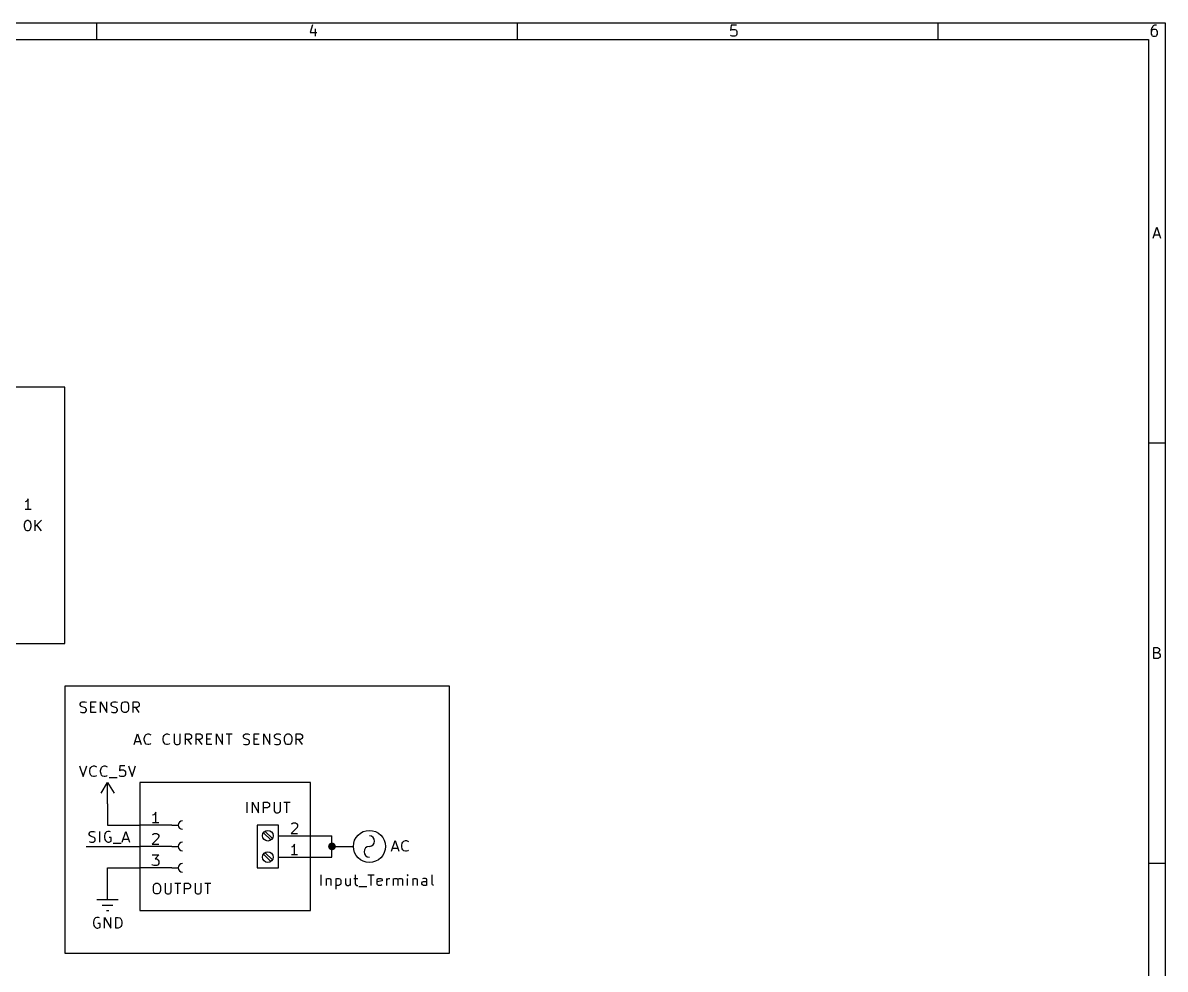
# Model space of a CAD drawing. Extents: x 0.4 to 11.3, y -7.9 to -0.4.
# Drawn here: x 5.95 to 11.3, y -4.82 to -0.39 of the extents above; entities that cross this region are included whole.
import ezdxf

# ---------------------------------------------------------------- set-up
doc = ezdxf.new("R2010")
doc.units = 0
doc.header["$MEASUREMENT"] = 0
for name, color, linetype in [('BLUE3', 171, 'CONTINUOUS'), ('CYAN2', 4, 'CONTINUOUS'), ('GRAY1', 251, 'CONTINUOUS'), ('GREEN3', 91, 'CONTINUOUS'), ('LYELLOW', 51, 'CONTINUOUS'), ('RED2', 1, 'CONTINUOUS'), ('RED3', 11, 'CONTINUOUS')]:
    doc.layers.add(name, color=color, linetype=linetype)

msp = doc.modelspace()

# ---------------------------------------------------------------- linework, layer by layer
at = {"layer": 'BLUE3', "linetype": 'CONTINUOUS'}
for p, q in [((6.15, -2.1), (3.8, -2.1)), ((6.15, -3.3), (6.15, -2.1)), ((3.8, -3.3), (6.15, -3.3)), ((6.15, -3.5), (6.15, -4.75)), ((7.95, -3.5), (6.15, -3.5)), ((7.95, -4.75), (7.95, -3.5)), ((6.2219, -3.5825), (6.2243, -3.5777)), ((6.2243, -3.5777), (6.2267, -3.5753)), ((6.2267, -3.5753), (6.2314, -3.573)), ((6.2314, -3.573), (6.2433, -3.573)), ((6.2433, -3.573), (6.2505, -3.5753)), ((6.2719, -3.623), (6.2719, -3.573)), ((6.2719, -3.573), (6.2957, -3.573)), ((6.3171, -3.623), (6.3171, -3.573)), ((6.3171, -3.573), (6.3457, -3.623)), ((6.3457, -3.623), (6.3457, -3.573)), ((6.3671, -3.5825), (6.3695, -3.5777)), ((6.3695, -3.5777), (6.3719, -3.5753)), ((6.3719, -3.5753), (6.3767, -3.573)), ((6.3767, -3.573), (6.3886, -3.573)), ((6.3886, -3.573), (6.3957, -3.5753)), ((6.4148, -3.5896), (6.4171, -3.5801)), ((6.4171, -3.5801), (6.4219, -3.5753)), ((6.4219, -3.5753), (6.4267, -3.573)), ((6.4267, -3.573), (6.4362, -3.573)), ((6.4362, -3.573), (6.4409, -3.5753)), ((6.4409, -3.5753), (6.4457, -3.5801)), ((6.4457, -3.5801), (6.4481, -3.5896)), ((6.4695, -3.623), (6.4695, -3.573)), ((6.4695, -3.573), (6.4886, -3.573)), ((6.4886, -3.573), (6.4933, -3.5753)), ((6.4933, -3.5753), (6.4957, -3.5777)), ((6.4957, -3.5777), (6.4981, -3.5825)), ((6.2219, -3.5872), (6.2219, -3.5825)), ((6.2243, -3.592), (6.2219, -3.5872)), ((6.2219, -3.6206), (6.229, -3.623)), ((6.2267, -3.5944), (6.2243, -3.592)), ((6.2314, -3.5968), (6.2267, -3.5944)), ((6.229, -3.623), (6.241, -3.623)), ((6.241, -3.5992), (6.2314, -3.5968)), ((6.2457, -3.6015), (6.241, -3.5992)), ((6.241, -3.623), (6.2457, -3.6206)), ((6.2481, -3.6039), (6.2457, -3.6015)), ((6.2457, -3.6206), (6.2481, -3.6182)), ((6.2505, -3.6087), (6.2481, -3.6039)), ((6.2481, -3.6182), (6.2505, -3.6134)), ((6.2505, -3.6134), (6.2505, -3.6087)), ((6.2719, -3.5968), (6.2886, -3.5968)), ((6.2957, -3.623), (6.2719, -3.623)), ((6.3671, -3.5872), (6.3671, -3.5825)), ((6.3695, -3.592), (6.3671, -3.5872)), ((6.3671, -3.6206), (6.3743, -3.623)), ((6.3719, -3.5944), (6.3695, -3.592)), ((6.3767, -3.5968), (6.3719, -3.5944)), ((6.3743, -3.623), (6.3862, -3.623)), ((6.3862, -3.5992), (6.3767, -3.5968)), ((6.3909, -3.6015), (6.3862, -3.5992)), ((6.3862, -3.623), (6.3909, -3.6206)), ((6.3933, -3.6039), (6.3909, -3.6015)), ((6.3909, -3.6206), (6.3933, -3.6182)), ((6.3957, -3.6087), (6.3933, -3.6039)), ((6.3933, -3.6182), (6.3957, -3.6134)), ((6.3957, -3.6134), (6.3957, -3.6087)), ((6.4148, -3.6063), (6.4148, -3.5896)), ((6.4171, -3.6158), (6.4148, -3.6063)), ((6.4219, -3.6206), (6.4171, -3.6158)), ((6.4267, -3.623), (6.4219, -3.6206)), ((6.4362, -3.623), (6.4267, -3.623)), ((6.4409, -3.6206), (6.4362, -3.623)), ((6.4457, -3.6158), (6.4409, -3.6206)), ((6.4481, -3.6063), (6.4457, -3.6158)), ((6.4481, -3.5896), (6.4481, -3.6063)), ((6.4886, -3.5992), (6.4695, -3.5992)), ((6.4981, -3.623), (6.4814, -3.5992)), ((6.4933, -3.5968), (6.4886, -3.5992)), ((6.4957, -3.5944), (6.4933, -3.5968)), ((6.4981, -3.5896), (6.4957, -3.5944)), ((6.4981, -3.5825), (6.4981, -3.5896)), ((6.4736, -3.773), (6.4902, -3.723)), ((6.4902, -3.723), (6.5069, -3.773)), ((6.5212, -3.7444), (6.5236, -3.7349)), ((6.5236, -3.7349), (6.526, -3.7301)), ((6.526, -3.7301), (6.5307, -3.7253)), ((6.5307, -3.7253), (6.5379, -3.723)), ((6.5379, -3.723), (6.5426, -3.723)), ((6.5426, -3.723), (6.5498, -3.7253)), ((6.5498, -3.7253), (6.5521, -3.7277)), ((6.6093, -3.7444), (6.6117, -3.7349)), ((6.6117, -3.7349), (6.614, -3.7301)), ((6.614, -3.7301), (6.6188, -3.7253)), ((6.6188, -3.7253), (6.626, -3.723)), ((6.626, -3.723), (6.6307, -3.723)), ((6.6307, -3.723), (6.6379, -3.7253)), ((6.6379, -3.7253), (6.6402, -3.7277)), ((6.6617, -3.723), (6.6617, -3.7634)), ((6.6902, -3.7634), (6.6902, -3.723)), ((6.714, -3.773), (6.714, -3.723)), ((6.714, -3.723), (6.7331, -3.723)), ((6.7331, -3.723), (6.7379, -3.7253)), ((6.7379, -3.7253), (6.7402, -3.7277)), ((6.7402, -3.7277), (6.7426, -3.7325)), ((6.7426, -3.7396), (6.7402, -3.7444)), ((6.7426, -3.7325), (6.7426, -3.7396)), ((6.764, -3.773), (6.764, -3.723)), ((6.764, -3.723), (6.7831, -3.723)), ((6.7831, -3.723), (6.7879, -3.7253)), ((6.7879, -3.7253), (6.7902, -3.7277)), ((6.7902, -3.7277), (6.7926, -3.7325)), ((6.7926, -3.7396), (6.7902, -3.7444)), ((6.7926, -3.7325), (6.7926, -3.7396)), ((6.814, -3.773), (6.814, -3.723)), ((6.814, -3.723), (6.8379, -3.723)), ((6.8593, -3.773), (6.8593, -3.723)), ((6.8593, -3.723), (6.8879, -3.773)), ((6.8879, -3.773), (6.8879, -3.723)), ((6.9045, -3.723), (6.9331, -3.723)), ((6.9188, -3.773), (6.9188, -3.723)), ((6.9855, -3.7325), (6.9879, -3.7277)), ((6.9855, -3.7372), (6.9855, -3.7325)), ((6.9879, -3.742), (6.9855, -3.7372)), ((6.9879, -3.7277), (6.9902, -3.7253)), ((6.9902, -3.7444), (6.9879, -3.742)), ((6.9902, -3.7253), (6.995, -3.723)), ((6.995, -3.723), (7.0069, -3.723)), ((7.0069, -3.723), (7.014, -3.7253)), ((7.0355, -3.773), (7.0355, -3.723)), ((7.0355, -3.723), (7.0593, -3.723)), ((7.0807, -3.773), (7.0807, -3.723)), ((7.0807, -3.723), (7.1093, -3.773)), ((7.1093, -3.773), (7.1093, -3.723)), ((7.1307, -3.7325), (7.1331, -3.7277)), ((7.1307, -3.7372), (7.1307, -3.7325)), ((7.1331, -3.742), (7.1307, -3.7372)), ((7.1331, -3.7277), (7.1355, -3.7253)), ((7.1355, -3.7444), (7.1331, -3.742)), ((7.1355, -3.7253), (7.1402, -3.723)), ((7.1402, -3.723), (7.1521, -3.723)), ((7.1521, -3.723), (7.1593, -3.7253)), ((7.1783, -3.7396), (7.1807, -3.7301)), ((7.1783, -3.7563), (7.1783, -3.7396)), ((7.1807, -3.7301), (7.1855, -3.7253)), ((7.1855, -3.7253), (7.1902, -3.723)), ((7.1902, -3.723), (7.1998, -3.723)), ((7.1998, -3.723), (7.2045, -3.7253)), ((7.2045, -3.7253), (7.2093, -3.7301)), ((7.2093, -3.7301), (7.2117, -3.7396)), ((7.2117, -3.7396), (7.2117, -3.7563)), ((7.2331, -3.773), (7.2331, -3.723)), ((7.2331, -3.723), (7.2521, -3.723)), ((7.2521, -3.723), (7.2569, -3.7253)), ((7.2569, -3.7253), (7.2593, -3.7277)), ((7.2593, -3.7277), (7.2617, -3.7325)), ((7.2617, -3.7396), (7.2593, -3.7444)), ((7.2617, -3.7325), (7.2617, -3.7396)), ((6.4783, -3.7587), (6.5021, -3.7587)), ((6.5212, -3.7515), (6.5212, -3.7444)), ((6.5236, -3.7611), (6.5212, -3.7515)), ((6.526, -3.7658), (6.5236, -3.7611)), ((6.5307, -3.7706), (6.526, -3.7658)), ((6.5379, -3.773), (6.5307, -3.7706)), ((6.5426, -3.773), (6.5379, -3.773)), ((6.5498, -3.7706), (6.5426, -3.773)), ((6.5521, -3.7682), (6.5498, -3.7706)), ((6.6093, -3.7515), (6.6093, -3.7444)), ((6.6117, -3.7611), (6.6093, -3.7515)), ((6.614, -3.7658), (6.6117, -3.7611)), ((6.6188, -3.7706), (6.614, -3.7658)), ((6.626, -3.773), (6.6188, -3.7706)), ((6.6307, -3.773), (6.626, -3.773)), ((6.6379, -3.7706), (6.6307, -3.773)), ((6.6402, -3.7682), (6.6379, -3.7706)), ((6.6617, -3.7634), (6.664, -3.7682)), ((6.664, -3.7682), (6.6664, -3.7706)), ((6.6664, -3.7706), (6.6712, -3.773)), ((6.6712, -3.773), (6.6807, -3.773)), ((6.6807, -3.773), (6.6855, -3.7706)), ((6.6855, -3.7706), (6.6879, -3.7682)), ((6.6879, -3.7682), (6.6902, -3.7634)), ((6.7331, -3.7492), (6.714, -3.7492)), ((6.7426, -3.773), (6.726, -3.7492)), ((6.7379, -3.7468), (6.7331, -3.7492)), ((6.7402, -3.7444), (6.7379, -3.7468)), ((6.7831, -3.7492), (6.764, -3.7492)), ((6.7926, -3.773), (6.776, -3.7492)), ((6.7879, -3.7468), (6.7831, -3.7492)), ((6.7902, -3.7444), (6.7879, -3.7468)), ((6.814, -3.7468), (6.8307, -3.7468)), ((6.8379, -3.773), (6.814, -3.773)), ((6.9855, -3.7706), (6.9926, -3.773)), ((6.995, -3.7468), (6.9902, -3.7444)), ((6.9926, -3.773), (7.0045, -3.773)), ((7.0045, -3.7492), (6.995, -3.7468)), ((7.0093, -3.7515), (7.0045, -3.7492)), ((7.0045, -3.773), (7.0093, -3.7706)), ((7.0117, -3.7539), (7.0093, -3.7515)), ((7.0093, -3.7706), (7.0117, -3.7682)), ((7.014, -3.7587), (7.0117, -3.7539)), ((7.0117, -3.7682), (7.014, -3.7634)), ((7.014, -3.7634), (7.014, -3.7587)), ((7.0355, -3.7468), (7.0521, -3.7468)), ((7.0593, -3.773), (7.0355, -3.773)), ((7.1307, -3.7706), (7.1379, -3.773)), ((7.1402, -3.7468), (7.1355, -3.7444)), ((7.1379, -3.773), (7.1498, -3.773)), ((7.1498, -3.7492), (7.1402, -3.7468)), ((7.1545, -3.7515), (7.1498, -3.7492)), ((7.1498, -3.773), (7.1545, -3.7706)), ((7.1569, -3.7539), (7.1545, -3.7515)), ((7.1545, -3.7706), (7.1569, -3.7682)), ((7.1593, -3.7587), (7.1569, -3.7539)), ((7.1569, -3.7682), (7.1593, -3.7634)), ((7.1593, -3.7634), (7.1593, -3.7587)), ((7.1807, -3.7658), (7.1783, -3.7563)), ((7.1855, -3.7706), (7.1807, -3.7658)), ((7.1902, -3.773), (7.1855, -3.7706)), ((7.1998, -3.773), (7.1902, -3.773)), ((7.2045, -3.7706), (7.1998, -3.773)), ((7.2093, -3.7658), (7.2045, -3.7706)), ((7.2117, -3.7563), (7.2093, -3.7658)), ((7.2521, -3.7492), (7.2331, -3.7492)), ((7.2617, -3.773), (7.245, -3.7492)), ((7.2569, -3.7468), (7.2521, -3.7492)), ((7.2593, -3.7444), (7.2569, -3.7468)), ((6.5, -3.95), (6.5, -4.55)), ((7.3, -3.95), (6.5, -3.95)), ((7.3, -4.55), (7.3, -3.95)), ((6.5, -4.55), (7.3, -4.55)), ((6.15, -4.75), (7.95, -4.75))]:
    msp.add_line(p, q, dxfattribs=at)
at = {"layer": 'CYAN2', "linetype": 'CONTINUOUS'}
for p, q in [((5.9687, -2.6347), (5.9639, -2.6371)), ((5.9687, -2.6347), (5.9639, -2.6371)), ((5.9925, -2.6728), (5.9639, -2.6728)), ((5.9925, -2.6728), (5.9639, -2.6728)), ((5.9734, -2.6299), (5.9687, -2.6347)), ((5.9734, -2.6299), (5.9687, -2.6347)), ((5.9782, -2.6228), (5.9734, -2.6299)), ((5.9782, -2.6228), (5.9734, -2.6299)), ((5.9782, -2.6728), (5.9782, -2.6228)), ((5.9782, -2.6728), (5.9782, -2.6228)), ((5.9663, -2.7276), (5.9687, -2.7252)), ((5.9663, -2.7276), (5.9687, -2.7252)), ((5.9687, -2.7252), (5.9734, -2.7228)), ((5.9687, -2.7252), (5.9734, -2.7228)), ((5.9734, -2.7228), (5.9782, -2.7228)), ((5.9734, -2.7228), (5.9782, -2.7228)), ((5.9782, -2.7228), (5.9829, -2.7252)), ((5.9782, -2.7228), (5.9829, -2.7252)), ((5.9829, -2.7252), (5.9853, -2.7276)), ((5.9829, -2.7252), (5.9853, -2.7276)), ((6.0115, -2.7728), (6.0115, -2.7228)), ((6.0401, -2.7228), (6.0115, -2.7514)), ((6.0115, -2.7728), (6.0115, -2.7228)), ((6.0401, -2.7228), (6.0115, -2.7514)), ((5.9615, -2.7418), (5.9639, -2.7323)), ((5.9615, -2.7418), (5.9639, -2.7323)), ((5.9615, -2.7538), (5.9615, -2.7418)), ((5.9615, -2.7538), (5.9615, -2.7418)), ((5.9639, -2.7633), (5.9615, -2.7538)), ((5.9639, -2.7633), (5.9615, -2.7538)), ((5.9639, -2.7323), (5.9663, -2.7276)), ((5.9639, -2.7323), (5.9663, -2.7276)), ((5.9663, -2.768), (5.9639, -2.7633)), ((5.9663, -2.768), (5.9639, -2.7633)), ((5.9687, -2.7704), (5.9663, -2.768)), ((5.9687, -2.7704), (5.9663, -2.768)), ((5.9734, -2.7728), (5.9687, -2.7704)), ((5.9734, -2.7728), (5.9687, -2.7704)), ((5.9782, -2.7728), (5.9734, -2.7728)), ((5.9782, -2.7728), (5.9734, -2.7728)), ((5.9829, -2.7704), (5.9782, -2.7728)), ((5.9829, -2.7704), (5.9782, -2.7728)), ((5.9853, -2.768), (5.9829, -2.7704)), ((5.9853, -2.768), (5.9829, -2.7704)), ((5.9853, -2.7276), (5.9877, -2.7323)), ((5.9853, -2.7276), (5.9877, -2.7323)), ((5.9877, -2.7633), (5.9853, -2.768)), ((5.9877, -2.7633), (5.9853, -2.768)), ((5.9877, -2.7323), (5.9901, -2.7418)), ((5.9877, -2.7323), (5.9901, -2.7418)), ((5.9901, -2.7538), (5.9877, -2.7633)), ((5.9901, -2.7538), (5.9877, -2.7633)), ((5.9901, -2.7418), (5.9901, -2.7538)), ((5.9901, -2.7418), (5.9901, -2.7538)), ((6.0401, -2.7728), (6.0187, -2.7442)), ((6.0401, -2.7728), (6.0187, -2.7442)), ((6.219, -3.8728), (6.2357, -3.9228)), ((6.2357, -3.9228), (6.2524, -3.8728)), ((6.2667, -3.8942), (6.269, -3.8847)), ((6.2667, -3.9014), (6.2667, -3.8942)), ((6.269, -3.9109), (6.2667, -3.9014)), ((6.269, -3.8847), (6.2714, -3.8799)), ((6.2714, -3.8799), (6.2762, -3.8752)), ((6.2762, -3.8752), (6.2833, -3.8728)), ((6.2833, -3.8728), (6.2881, -3.8728)), ((6.2881, -3.8728), (6.2952, -3.8752)), ((6.2952, -3.8752), (6.2976, -3.8776)), ((6.3167, -3.8942), (6.319, -3.8847)), ((6.3167, -3.9014), (6.3167, -3.8942)), ((6.319, -3.9109), (6.3167, -3.9014)), ((6.319, -3.8847), (6.3214, -3.8799)), ((6.3214, -3.8799), (6.3262, -3.8752)), ((6.3262, -3.8752), (6.3333, -3.8728)), ((6.3333, -3.8728), (6.3381, -3.8728)), ((6.3381, -3.8728), (6.3452, -3.8752)), ((6.3452, -3.8752), (6.3476, -3.8776)), ((6.4071, -3.8728), (6.4048, -3.8966)), ((6.4048, -3.8966), (6.4071, -3.8942)), ((6.431, -3.8728), (6.4071, -3.8728)), ((6.4071, -3.8942), (6.4119, -3.8919)), ((6.4119, -3.8919), (6.4238, -3.8919)), ((6.4238, -3.8919), (6.4286, -3.8942)), ((6.4286, -3.8942), (6.431, -3.8966)), ((6.431, -3.8966), (6.4333, -3.9014)), ((6.4333, -3.9014), (6.4333, -3.9133)), ((6.4476, -3.8728), (6.4643, -3.9228)), ((6.4643, -3.9228), (6.481, -3.8728)), ((6.2714, -3.9157), (6.269, -3.9109)), ((6.2762, -3.9204), (6.2714, -3.9157)), ((6.2833, -3.9228), (6.2762, -3.9204)), ((6.2881, -3.9228), (6.2833, -3.9228)), ((6.2952, -3.9204), (6.2881, -3.9228)), ((6.2976, -3.918), (6.2952, -3.9204)), ((6.3214, -3.9157), (6.319, -3.9109)), ((6.3262, -3.9204), (6.3214, -3.9157)), ((6.3333, -3.9228), (6.3262, -3.9204)), ((6.3381, -3.9228), (6.3333, -3.9228)), ((6.3452, -3.9204), (6.3381, -3.9228)), ((6.3476, -3.918), (6.3452, -3.9204)), ((6.3571, -3.9276), (6.3952, -3.9276)), ((6.4071, -3.9204), (6.4048, -3.918)), ((6.4119, -3.9228), (6.4071, -3.9204)), ((6.4238, -3.9228), (6.4119, -3.9228)), ((6.4286, -3.9204), (6.4238, -3.9228)), ((6.431, -3.918), (6.4286, -3.9204)), ((6.4333, -3.9133), (6.431, -3.918)), ((7.0036, -4.0928), (7.0036, -4.0428)), ((7.0036, -4.0928), (7.0036, -4.0428)), ((7.0274, -4.0928), (7.0274, -4.0428)), ((7.0274, -4.0428), (7.0559, -4.0928)), ((7.0274, -4.0928), (7.0274, -4.0428)), ((7.0274, -4.0428), (7.0559, -4.0928)), ((7.0559, -4.0928), (7.0559, -4.0428)), ((7.0559, -4.0928), (7.0559, -4.0428)), ((7.0798, -4.0928), (7.0798, -4.0428)), ((7.0798, -4.0428), (7.0988, -4.0428)), ((7.0798, -4.0928), (7.0798, -4.0428)), ((7.0798, -4.0428), (7.0988, -4.0428)), ((7.0988, -4.0428), (7.1036, -4.0452)), ((7.0988, -4.0428), (7.1036, -4.0452)), ((7.1036, -4.0452), (7.106, -4.0476)), ((7.1036, -4.0452), (7.106, -4.0476)), ((7.106, -4.0476), (7.1083, -4.0523)), ((7.106, -4.0476), (7.1083, -4.0523)), ((7.1083, -4.0595), (7.106, -4.0642)), ((7.1083, -4.0595), (7.106, -4.0642)), ((7.1083, -4.0523), (7.1083, -4.0595)), ((7.1083, -4.0523), (7.1083, -4.0595)), ((7.1298, -4.0428), (7.1298, -4.0833)), ((7.1298, -4.0428), (7.1298, -4.0833)), ((7.1583, -4.0833), (7.1583, -4.0428)), ((7.1583, -4.0833), (7.1583, -4.0428)), ((7.175, -4.0428), (7.2036, -4.0428)), ((7.175, -4.0428), (7.2036, -4.0428)), ((7.1893, -4.0928), (7.1893, -4.0428)), ((7.1893, -4.0928), (7.1893, -4.0428)), ((7.0988, -4.069), (7.0798, -4.069)), ((7.0988, -4.069), (7.0798, -4.069)), ((7.1036, -4.0666), (7.0988, -4.069)), ((7.1036, -4.0666), (7.0988, -4.069)), ((7.106, -4.0642), (7.1036, -4.0666)), ((7.106, -4.0642), (7.1036, -4.0666)), ((7.1298, -4.0833), (7.1321, -4.088)), ((7.1298, -4.0833), (7.1321, -4.088)), ((7.1321, -4.088), (7.1345, -4.0904)), ((7.1321, -4.088), (7.1345, -4.0904)), ((7.1345, -4.0904), (7.1393, -4.0928)), ((7.1345, -4.0904), (7.1393, -4.0928)), ((7.1393, -4.0928), (7.1488, -4.0928)), ((7.1393, -4.0928), (7.1488, -4.0928)), ((7.1488, -4.0928), (7.1536, -4.0904)), ((7.1488, -4.0928), (7.1536, -4.0904)), ((7.1536, -4.0904), (7.156, -4.088)), ((7.1536, -4.0904), (7.156, -4.088)), ((7.156, -4.088), (7.1583, -4.0833)), ((7.156, -4.088), (7.1583, -4.0833)), ((7.6791, -4.2728), (7.6958, -4.2228)), ((7.6791, -4.2728), (7.6958, -4.2228)), ((7.6958, -4.2228), (7.7125, -4.2728)), ((7.6958, -4.2228), (7.7125, -4.2728)), ((7.7363, -4.2252), (7.7434, -4.2228)), ((7.7363, -4.2252), (7.7434, -4.2228)), ((7.7434, -4.2228), (7.7482, -4.2228)), ((7.7434, -4.2228), (7.7482, -4.2228)), ((7.7482, -4.2228), (7.7553, -4.2252)), ((7.7482, -4.2228), (7.7553, -4.2252)), ((7.6839, -4.2585), (7.7077, -4.2585)), ((7.6839, -4.2585), (7.7077, -4.2585)), ((7.7268, -4.2442), (7.7291, -4.2347)), ((7.7268, -4.2442), (7.7291, -4.2347)), ((7.7268, -4.2514), (7.7268, -4.2442)), ((7.7268, -4.2514), (7.7268, -4.2442)), ((7.7291, -4.2609), (7.7268, -4.2514)), ((7.7291, -4.2609), (7.7268, -4.2514)), ((7.7291, -4.2347), (7.7315, -4.2299)), ((7.7291, -4.2347), (7.7315, -4.2299)), ((7.7315, -4.2657), (7.7291, -4.2609)), ((7.7315, -4.2657), (7.7291, -4.2609)), ((7.7315, -4.2299), (7.7363, -4.2252)), ((7.7315, -4.2299), (7.7363, -4.2252)), ((7.7363, -4.2704), (7.7315, -4.2657)), ((7.7363, -4.2704), (7.7315, -4.2657)), ((7.7434, -4.2728), (7.7363, -4.2704)), ((7.7434, -4.2728), (7.7363, -4.2704)), ((7.7482, -4.2728), (7.7434, -4.2728)), ((7.7482, -4.2728), (7.7434, -4.2728)), ((7.7553, -4.2704), (7.7482, -4.2728)), ((7.7553, -4.2704), (7.7482, -4.2728)), ((7.7553, -4.2252), (7.7577, -4.2276)), ((7.7553, -4.2252), (7.7577, -4.2276)), ((7.7577, -4.268), (7.7553, -4.2704)), ((7.7577, -4.268), (7.7553, -4.2704)), ((7.3493, -4.4328), (7.3493, -4.3828)), ((7.3493, -4.4328), (7.3493, -4.3828)), ((7.5088, -4.3828), (7.5088, -4.4257)), ((7.5088, -4.3828), (7.5088, -4.4257)), ((7.5683, -4.3828), (7.5969, -4.3828)), ((7.5683, -4.3828), (7.5969, -4.3828)), ((7.5826, -4.4328), (7.5826, -4.3828)), ((7.5826, -4.4328), (7.5826, -4.3828)), ((7.754, -4.3828), (7.7517, -4.3852)), ((7.754, -4.3828), (7.7517, -4.3852)), ((7.7564, -4.3852), (7.754, -4.3828)), ((7.754, -4.3828), (7.754, -4.3876)), ((7.7564, -4.3852), (7.754, -4.3828)), ((7.754, -4.3828), (7.754, -4.3876)), ((7.8683, -4.4257), (7.8683, -4.3828)), ((7.8683, -4.4257), (7.8683, -4.3828)), ((6.5639, -4.4395), (6.5663, -4.4299)), ((6.5663, -4.4299), (6.571, -4.4252)), ((6.571, -4.4252), (6.5758, -4.4228)), ((6.5758, -4.4228), (6.5853, -4.4228)), ((6.5853, -4.4228), (6.5901, -4.4252)), ((6.5901, -4.4252), (6.5949, -4.4299)), ((6.5949, -4.4299), (6.5972, -4.4395)), ((6.6187, -4.4228), (6.6187, -4.4633)), ((6.6472, -4.4633), (6.6472, -4.4228)), ((6.6639, -4.4228), (6.6925, -4.4228)), ((6.6782, -4.4728), (6.6782, -4.4228)), ((6.7091, -4.4728), (6.7091, -4.4228)), ((6.7091, -4.4228), (6.7282, -4.4228)), ((6.7282, -4.4228), (6.7329, -4.4252)), ((6.7329, -4.4252), (6.7353, -4.4276)), ((6.7353, -4.4276), (6.7377, -4.4323)), ((6.7377, -4.4323), (6.7377, -4.4395)), ((6.7591, -4.4228), (6.7591, -4.4633)), ((6.7877, -4.4633), (6.7877, -4.4228)), ((6.8044, -4.4228), (6.8329, -4.4228)), ((6.8187, -4.4728), (6.8187, -4.4228)), ((7.3731, -4.3995), (7.3731, -4.4328)), ((7.3731, -4.3995), (7.3731, -4.4328)), ((7.3731, -4.4042), (7.3755, -4.4018)), ((7.3731, -4.4042), (7.3755, -4.4018)), ((7.3755, -4.4018), (7.3802, -4.3995)), ((7.3755, -4.4018), (7.3802, -4.3995)), ((7.3802, -4.3995), (7.3874, -4.3995)), ((7.3802, -4.3995), (7.3874, -4.3995)), ((7.3874, -4.3995), (7.3921, -4.4018)), ((7.3874, -4.3995), (7.3921, -4.4018)), ((7.3921, -4.4018), (7.3945, -4.4066)), ((7.3921, -4.4018), (7.3945, -4.4066)), ((7.3945, -4.4066), (7.3945, -4.4328)), ((7.3945, -4.4066), (7.3945, -4.4328)), ((7.4183, -4.3995), (7.4183, -4.4495)), ((7.4183, -4.4018), (7.4231, -4.3995)), ((7.4183, -4.3995), (7.4183, -4.4495)), ((7.4183, -4.4018), (7.4231, -4.3995)), ((7.4231, -4.4328), (7.4183, -4.4304)), ((7.4231, -4.4328), (7.4183, -4.4304)), ((7.4231, -4.3995), (7.4326, -4.3995)), ((7.4231, -4.3995), (7.4326, -4.3995)), ((7.4326, -4.4328), (7.4231, -4.4328)), ((7.4326, -4.4328), (7.4231, -4.4328)), ((7.4326, -4.3995), (7.4374, -4.4018)), ((7.4326, -4.3995), (7.4374, -4.4018)), ((7.4374, -4.4304), (7.4326, -4.4328)), ((7.4374, -4.4304), (7.4326, -4.4328)), ((7.4374, -4.4018), (7.4398, -4.4042)), ((7.4374, -4.4018), (7.4398, -4.4042)), ((7.4398, -4.428), (7.4374, -4.4304)), ((7.4398, -4.428), (7.4374, -4.4304)), ((7.4398, -4.4042), (7.4421, -4.409)), ((7.4398, -4.4042), (7.4421, -4.409)), ((7.4421, -4.4233), (7.4398, -4.428)), ((7.4421, -4.4233), (7.4398, -4.428)), ((7.4421, -4.409), (7.4421, -4.4233)), ((7.4421, -4.409), (7.4421, -4.4233)), ((7.4636, -4.3995), (7.4636, -4.4257)), ((7.4636, -4.3995), (7.4636, -4.4257)), ((7.4636, -4.4257), (7.466, -4.4304)), ((7.4636, -4.4257), (7.466, -4.4304)), ((7.466, -4.4304), (7.4707, -4.4328)), ((7.466, -4.4304), (7.4707, -4.4328)), ((7.4707, -4.4328), (7.4779, -4.4328)), ((7.4707, -4.4328), (7.4779, -4.4328)), ((7.4779, -4.4328), (7.4826, -4.4304)), ((7.4779, -4.4328), (7.4826, -4.4304)), ((7.4826, -4.4304), (7.485, -4.428)), ((7.4826, -4.4304), (7.485, -4.428)), ((7.485, -4.3995), (7.485, -4.4328)), ((7.485, -4.3995), (7.485, -4.4328)), ((7.5017, -4.3995), (7.5207, -4.3995)), ((7.5017, -4.3995), (7.5207, -4.3995)), ((7.5088, -4.4257), (7.5112, -4.4304)), ((7.5088, -4.4257), (7.5112, -4.4304)), ((7.5112, -4.4304), (7.516, -4.4328)), ((7.5112, -4.4304), (7.516, -4.4328)), ((7.516, -4.4328), (7.5207, -4.4328)), ((7.516, -4.4328), (7.5207, -4.4328)), ((7.6112, -4.4066), (7.6136, -4.4018)), ((7.6112, -4.4066), (7.6136, -4.4018)), ((7.6112, -4.4257), (7.6112, -4.4066)), ((7.6112, -4.4257), (7.6112, -4.4066)), ((7.635, -4.4114), (7.6112, -4.4161)), ((7.635, -4.4114), (7.6112, -4.4161)), ((7.6136, -4.4304), (7.6112, -4.4257)), ((7.6136, -4.4304), (7.6112, -4.4257)), ((7.6136, -4.4018), (7.6183, -4.3995)), ((7.6136, -4.4018), (7.6183, -4.3995)), ((7.6183, -4.4328), (7.6136, -4.4304)), ((7.6183, -4.4328), (7.6136, -4.4304)), ((7.6183, -4.3995), (7.6279, -4.3995)), ((7.6183, -4.3995), (7.6279, -4.3995)), ((7.6279, -4.4328), (7.6183, -4.4328)), ((7.6279, -4.4328), (7.6183, -4.4328)), ((7.6279, -4.3995), (7.6326, -4.4018)), ((7.6279, -4.3995), (7.6326, -4.4018)), ((7.6326, -4.4304), (7.6279, -4.4328)), ((7.6326, -4.4304), (7.6279, -4.4328)), ((7.6326, -4.4018), (7.635, -4.4066)), ((7.6326, -4.4018), (7.635, -4.4066)), ((7.635, -4.4066), (7.635, -4.4114)), ((7.635, -4.4066), (7.635, -4.4114)), ((7.6564, -4.4328), (7.6564, -4.3995)), ((7.6564, -4.4328), (7.6564, -4.3995)), ((7.6564, -4.409), (7.6588, -4.4042)), ((7.6564, -4.409), (7.6588, -4.4042)), ((7.6588, -4.4042), (7.6612, -4.4018)), ((7.6588, -4.4042), (7.6612, -4.4018)), ((7.6612, -4.4018), (7.6659, -4.3995)), ((7.6612, -4.4018), (7.6659, -4.3995)), ((7.6659, -4.3995), (7.6707, -4.3995)), ((7.6659, -4.3995), (7.6707, -4.3995)), ((7.6874, -4.4328), (7.6874, -4.3995)), ((7.6874, -4.4328), (7.6874, -4.3995)), ((7.6874, -4.4042), (7.6898, -4.4018)), ((7.6874, -4.4042), (7.6898, -4.4018)), ((7.6898, -4.4018), (7.6945, -4.3995)), ((7.6898, -4.4018), (7.6945, -4.3995)), ((7.6945, -4.3995), (7.7017, -4.3995)), ((7.6945, -4.3995), (7.7017, -4.3995)), ((7.7017, -4.3995), (7.7064, -4.4018)), ((7.7017, -4.3995), (7.7064, -4.4018)), ((7.7064, -4.4018), (7.7088, -4.4066)), ((7.7064, -4.4018), (7.7088, -4.4066)), ((7.7088, -4.4066), (7.7112, -4.4018)), ((7.7088, -4.4066), (7.7112, -4.4018)), ((7.7088, -4.4066), (7.7088, -4.4328)), ((7.7088, -4.4066), (7.7088, -4.4328)), ((7.7112, -4.4018), (7.7159, -4.3995)), ((7.7112, -4.4018), (7.7159, -4.3995)), ((7.7159, -4.3995), (7.7231, -4.3995)), ((7.7159, -4.3995), (7.7231, -4.3995)), ((7.7231, -4.3995), (7.7279, -4.4018)), ((7.7231, -4.3995), (7.7279, -4.4018)), ((7.7279, -4.4018), (7.7302, -4.4066)), ((7.7279, -4.4018), (7.7302, -4.4066)), ((7.7302, -4.4066), (7.7302, -4.4328)), ((7.7302, -4.4066), (7.7302, -4.4328)), ((7.7517, -4.3852), (7.754, -4.3876)), ((7.7517, -4.3852), (7.754, -4.3876)), ((7.754, -4.3876), (7.7564, -4.3852)), ((7.754, -4.3876), (7.7564, -4.3852)), ((7.754, -4.4328), (7.754, -4.3995)), ((7.754, -4.4328), (7.754, -4.3995)), ((7.7779, -4.3995), (7.7779, -4.4328)), ((7.7779, -4.3995), (7.7779, -4.4328)), ((7.7779, -4.4042), (7.7802, -4.4018)), ((7.7779, -4.4042), (7.7802, -4.4018)), ((7.7802, -4.4018), (7.785, -4.3995)), ((7.7802, -4.4018), (7.785, -4.3995)), ((7.785, -4.3995), (7.7921, -4.3995)), ((7.785, -4.3995), (7.7921, -4.3995)), ((7.7921, -4.3995), (7.7969, -4.4018)), ((7.7921, -4.3995), (7.7969, -4.4018)), ((7.7969, -4.4018), (7.7993, -4.4066)), ((7.7969, -4.4018), (7.7993, -4.4066)), ((7.7993, -4.4066), (7.7993, -4.4328)), ((7.7993, -4.4066), (7.7993, -4.4328)), ((7.8207, -4.4209), (7.8231, -4.4161)), ((7.8207, -4.4209), (7.8231, -4.4161)), ((7.8207, -4.4257), (7.8207, -4.4209)), ((7.8207, -4.4257), (7.8207, -4.4209)), ((7.8231, -4.4304), (7.8207, -4.4257)), ((7.8231, -4.4304), (7.8207, -4.4257)), ((7.8279, -4.3995), (7.8231, -4.4018)), ((7.8279, -4.3995), (7.8231, -4.4018)), ((7.8231, -4.4161), (7.8279, -4.4138)), ((7.8231, -4.4161), (7.8279, -4.4138)), ((7.8279, -4.4328), (7.8231, -4.4304)), ((7.8279, -4.4328), (7.8231, -4.4304)), ((7.8374, -4.3995), (7.8279, -4.3995)), ((7.8374, -4.3995), (7.8279, -4.3995)), ((7.8279, -4.4138), (7.8398, -4.4138)), ((7.8279, -4.4138), (7.8398, -4.4138)), ((7.8398, -4.4328), (7.8279, -4.4328)), ((7.8398, -4.4328), (7.8279, -4.4328)), ((7.8421, -4.4018), (7.8374, -4.3995)), ((7.8421, -4.4018), (7.8374, -4.3995)), ((7.8398, -4.4138), (7.8445, -4.4114)), ((7.8398, -4.4138), (7.8445, -4.4114)), ((7.8445, -4.4304), (7.8398, -4.4328)), ((7.8445, -4.4304), (7.8398, -4.4328)), ((7.8445, -4.4066), (7.8421, -4.4018)), ((7.8445, -4.4066), (7.8421, -4.4018)), ((7.8445, -4.4328), (7.8445, -4.4066)), ((7.8445, -4.4328), (7.8445, -4.4066)), ((7.8707, -4.4304), (7.8683, -4.4257)), ((7.8707, -4.4304), (7.8683, -4.4257)), ((7.8755, -4.4328), (7.8707, -4.4304)), ((7.8755, -4.4328), (7.8707, -4.4304)), ((6.5639, -4.4561), (6.5639, -4.4395)), ((6.5663, -4.4657), (6.5639, -4.4561)), ((6.571, -4.4704), (6.5663, -4.4657)), ((6.5758, -4.4728), (6.571, -4.4704)), ((6.5853, -4.4728), (6.5758, -4.4728)), ((6.5901, -4.4704), (6.5853, -4.4728)), ((6.5949, -4.4657), (6.5901, -4.4704)), ((6.5972, -4.4561), (6.5949, -4.4657)), ((6.5972, -4.4395), (6.5972, -4.4561)), ((6.6187, -4.4633), (6.621, -4.468)), ((6.621, -4.468), (6.6234, -4.4704)), ((6.6234, -4.4704), (6.6282, -4.4728)), ((6.6282, -4.4728), (6.6377, -4.4728)), ((6.6377, -4.4728), (6.6425, -4.4704)), ((6.6425, -4.4704), (6.6449, -4.468)), ((6.6449, -4.468), (6.6472, -4.4633)), ((6.7282, -4.449), (6.7091, -4.449)), ((6.7329, -4.4466), (6.7282, -4.449)), ((6.7353, -4.4442), (6.7329, -4.4466)), ((6.7377, -4.4395), (6.7353, -4.4442)), ((6.7591, -4.4633), (6.7615, -4.468)), ((6.7615, -4.468), (6.7639, -4.4704)), ((6.7639, -4.4704), (6.7687, -4.4728)), ((6.7687, -4.4728), (6.7782, -4.4728)), ((6.7782, -4.4728), (6.7829, -4.4704)), ((6.7829, -4.4704), (6.7853, -4.468)), ((6.7853, -4.468), (6.7877, -4.4633)), ((7.5255, -4.4376), (7.5636, -4.4376)), ((7.5255, -4.4376), (7.5636, -4.4376)), ((6.2857, -4.5947), (6.2833, -4.6042)), ((6.2881, -4.5899), (6.2857, -4.5947)), ((6.2929, -4.5852), (6.2881, -4.5899)), ((6.3, -4.5828), (6.2929, -4.5852)), ((6.3071, -4.5828), (6.3, -4.5828)), ((6.3119, -4.5852), (6.3071, -4.5828)), ((6.3357, -4.6328), (6.3357, -4.5828)), ((6.3357, -4.5828), (6.3643, -4.6328)), ((6.3643, -4.6328), (6.3643, -4.5828)), ((6.3881, -4.6328), (6.3881, -4.5828)), ((6.3881, -4.5828), (6.4, -4.5828)), ((6.4, -4.5828), (6.4071, -4.5852)), ((6.4071, -4.5852), (6.4119, -4.5899)), ((6.4119, -4.5899), (6.4143, -4.5947)), ((6.4143, -4.5947), (6.4167, -4.6042)), ((6.2833, -4.6042), (6.2833, -4.6114)), ((6.2833, -4.6114), (6.2857, -4.6209)), ((6.2857, -4.6209), (6.2881, -4.6257)), ((6.2881, -4.6257), (6.2929, -4.6304)), ((6.2929, -4.6304), (6.3, -4.6328)), ((6.3, -4.6328), (6.3048, -4.6328)), ((6.3143, -4.6114), (6.3048, -4.6114)), ((6.3048, -4.6328), (6.3119, -4.6304)), ((6.3119, -4.6304), (6.3143, -4.628)), ((6.3143, -4.628), (6.3143, -4.6114)), ((6.4, -4.6328), (6.3881, -4.6328)), ((6.4071, -4.6304), (6.4, -4.6328)), ((6.4119, -4.6257), (6.4071, -4.6304)), ((6.4143, -4.6209), (6.4119, -4.6257)), ((6.4167, -4.6114), (6.4143, -4.6209)), ((6.4167, -4.6042), (6.4167, -4.6114))]:
    msp.add_line(p, q, dxfattribs=at)
at = {"layer": 'GRAY1', "linetype": 'CONTINUOUS'}
for p, q in [((6.2636, -4.1893), (6.266, -4.1846)), ((6.2636, -4.1941), (6.2636, -4.1893)), ((6.266, -4.1988), (6.2636, -4.1941)), ((6.266, -4.1846), (6.2684, -4.1822)), ((6.2684, -4.2012), (6.266, -4.1988)), ((6.2684, -4.1822), (6.2732, -4.1798)), ((6.2732, -4.2036), (6.2684, -4.2012)), ((6.2732, -4.1798), (6.2851, -4.1798)), ((6.2827, -4.206), (6.2732, -4.2036)), ((6.2874, -4.2084), (6.2827, -4.206)), ((6.2851, -4.1798), (6.2922, -4.1822)), ((6.2898, -4.2108), (6.2874, -4.2084)), ((6.2922, -4.2155), (6.2898, -4.2108)), ((6.2898, -4.225), (6.2922, -4.2203)), ((6.2922, -4.2203), (6.2922, -4.2155)), ((6.3136, -4.2298), (6.3136, -4.1798)), ((6.3374, -4.1917), (6.3351, -4.2012)), ((6.3351, -4.2012), (6.3351, -4.2084)), ((6.3351, -4.2084), (6.3374, -4.2179)), ((6.3398, -4.1869), (6.3374, -4.1917)), ((6.3374, -4.2179), (6.3398, -4.2227)), ((6.3446, -4.1822), (6.3398, -4.1869)), ((6.3398, -4.2227), (6.3446, -4.2274)), ((6.3517, -4.1798), (6.3446, -4.1822)), ((6.3589, -4.1798), (6.3517, -4.1798)), ((6.366, -4.2084), (6.3565, -4.2084)), ((6.3636, -4.1822), (6.3589, -4.1798)), ((6.366, -4.225), (6.366, -4.2084)), ((6.4184, -4.2298), (6.4351, -4.1798)), ((6.4232, -4.2155), (6.447, -4.2155)), ((6.4351, -4.1798), (6.4517, -4.2298)), ((6.2636, -4.2274), (6.2708, -4.2298)), ((6.2708, -4.2298), (6.2827, -4.2298)), ((6.2827, -4.2298), (6.2874, -4.2274)), ((6.2874, -4.2274), (6.2898, -4.225)), ((6.3446, -4.2274), (6.3517, -4.2298)), ((6.3517, -4.2298), (6.3565, -4.2298)), ((6.3565, -4.2298), (6.3636, -4.2274)), ((6.3636, -4.2274), (6.366, -4.225)), ((6.3755, -4.2346), (6.4136, -4.2346))]:
    msp.add_line(p, q, dxfattribs=at)
at = {"layer": 'GREEN3', "linetype": 'CONTINUOUS'}
for p, q in [((6.35, -4.05), (6.35, -4.15)), ((6.35, -4.15), (6.5, -4.15)), ((7.3, -4.2), (7.4, -4.2)), ((7.4, -4.25), (7.4, -4.2)), ((6.25, -4.25), (6.5, -4.25)), ((7.4, -4.3), (7.4, -4.25)), ((7.4, -4.25), (7.45, -4.25)), ((7.3, -4.3), (7.4, -4.3)), ((6.35, -4.45), (6.35, -4.35)), ((6.35, -4.35), (6.5, -4.35))]:
    msp.add_line(p, q, dxfattribs=at)
at = {"layer": 'GREEN3', "const_width": 0.018}
msp.add_lwpolyline([(7.391, -4.25, 1), (7.409, -4.25, 1)], format="xyb", close=True, dxfattribs=at)
at = {"layer": 'LYELLOW', "linetype": 'CONTINUOUS'}
for p, q in [((7.15, -4.15), (7.05, -4.15)), ((7.05, -4.15), (7.05, -4.35)), ((7.15, -4.35), (7.15, -4.15)), ((7.05, -4.35), (7.15, -4.35))]:
    msp.add_line(p, q, dxfattribs=at)
at = {"layer": 'RED2', "linetype": 'CONTINUOUS'}
for p, q in [((0.3937, -0.3937), (11.2993, -0.3937)), ((6.2992, -0.4724), (6.2992, -0.3937)), ((7.3093, -0.4028), (7.2971, -0.4394)), ((7.3215, -0.4223), (7.3215, -0.4564)), ((8.2677, -0.4724), (8.2677, -0.3937)), ((9.268, -0.4053), (9.2656, -0.4296)), ((9.2656, -0.4296), (9.268, -0.4272)), ((9.2924, -0.4053), (9.268, -0.4053)), ((9.268, -0.4272), (9.2729, -0.4248)), ((9.2729, -0.4248), (9.2851, -0.4248)), ((9.2851, -0.4248), (9.29, -0.4272)), ((9.29, -0.4272), (9.2924, -0.4296)), ((10.2362, -0.4724), (10.2362, -0.3937)), ((11.2365, -0.4174), (11.2341, -0.4272)), ((11.2341, -0.4272), (11.2341, -0.4467)), ((11.2414, -0.4101), (11.2365, -0.4174)), ((11.239, -0.4272), (11.2365, -0.4296)), ((11.2439, -0.4248), (11.239, -0.4272)), ((11.2439, -0.4077), (11.2414, -0.4101)), ((11.2487, -0.4053), (11.2439, -0.4077)), ((11.2536, -0.4248), (11.2439, -0.4248)), ((11.2585, -0.4053), (11.2487, -0.4053)), ((11.2585, -0.4272), (11.2536, -0.4248)), ((11.2609, -0.4296), (11.2585, -0.4272)), ((11.2993, -0.3937), (11.2993, -7.8743)), ((0.4724, -0.4724), (11.2206, -0.4724)), ((7.2971, -0.4394), (7.3288, -0.4394)), ((9.268, -0.454), (9.2656, -0.4516)), ((9.2729, -0.4564), (9.268, -0.454)), ((9.2851, -0.4564), (9.2729, -0.4564)), ((9.29, -0.454), (9.2851, -0.4564)), ((9.2924, -0.4516), (9.29, -0.454)), ((9.2924, -0.4296), (9.2948, -0.4345)), ((9.2948, -0.4467), (9.2924, -0.4516)), ((9.2948, -0.4345), (9.2948, -0.4467)), ((11.2206, -0.4724), (11.2206, -7.7956)), ((11.2365, -0.4296), (11.2341, -0.4345)), ((11.2341, -0.4467), (11.2365, -0.4516)), ((11.2365, -0.4516), (11.239, -0.454)), ((11.239, -0.454), (11.2439, -0.4564)), ((11.2439, -0.4564), (11.2536, -0.4564)), ((11.2536, -0.4564), (11.2585, -0.454)), ((11.2585, -0.454), (11.2609, -0.4516)), ((11.2633, -0.4345), (11.2609, -0.4296)), ((11.2609, -0.4516), (11.2633, -0.4467)), ((11.2633, -0.4467), (11.2633, -0.4345)), ((11.2429, -1.4013), (11.2599, -1.3501)), ((11.2477, -1.3867), (11.2721, -1.3867)), ((11.2599, -1.3501), (11.277, -1.4013)), ((11.2993, -2.3622), (11.2206, -2.3622)), ((11.2465, -3.3698), (11.2465, -3.3186)), ((11.2465, -3.3186), (11.2636, -3.3186)), ((11.2636, -3.343), (11.2465, -3.343)), ((11.2636, -3.3186), (11.2685, -3.3211)), ((11.2685, -3.3406), (11.2636, -3.343)), ((11.2636, -3.343), (11.2709, -3.3455)), ((11.2709, -3.3674), (11.266, -3.3698)), ((11.2685, -3.3211), (11.2709, -3.3235)), ((11.2709, -3.3381), (11.2685, -3.3406)), ((11.2709, -3.3235), (11.2733, -3.3284)), ((11.2733, -3.3333), (11.2709, -3.3381)), ((11.2709, -3.3455), (11.2733, -3.3479)), ((11.2733, -3.365), (11.2709, -3.3674)), ((11.2733, -3.3284), (11.2733, -3.3333)), ((11.2733, -3.3479), (11.2758, -3.3528)), ((11.2758, -3.3601), (11.2733, -3.365)), ((11.2758, -3.3528), (11.2758, -3.3601)), ((11.266, -3.3698), (11.2465, -3.3698)), ((6.32, -4), (6.35, -3.95)), ((6.35, -4.05), (6.35, -3.95)), ((6.35, -3.95), (6.38, -4)), ((6.65, -4.15), (6.5, -4.15)), ((6.65, -4.15), (6.68, -4.15)), ((7.15, -4.15), (7.05, -4.15)), ((7.05, -4.15), (7.05, -4.35)), ((7.15, -4.35), (7.15, -4.15)), ((7.114, -4.22), (7.08, -4.187)), ((7.121, -4.213), (7.087, -4.18)), ((7.15, -4.2), (7.3, -4.2)), ((7.15, -4.2), (7.3, -4.2)), ((6.65, -4.25), (6.5, -4.25)), ((6.65, -4.25), (6.68, -4.25)), ((7.45, -4.25), (7.5, -4.25)), ((7.114, -4.32), (7.08, -4.287)), ((7.121, -4.313), (7.087, -4.28)), ((7.15, -4.3), (7.3, -4.3)), ((7.15, -4.3), (7.3, -4.3)), ((6.65, -4.35), (6.5, -4.35)), ((6.65, -4.35), (6.68, -4.35)), ((7.05, -4.35), (7.15, -4.35)), ((11.2993, -4.3307), (11.2206, -4.3307)), ((6.35, -4.5), (6.35, -4.45)), ((6.4, -4.5), (6.3, -4.5)), ((6.325, -4.525), (6.375, -4.525)), ((6.345, -4.55), (6.355, -4.55))]:
    msp.add_line(p, q, dxfattribs=at)
at = {"layer": 'RED2'}
for centre, radius in [((7.1, -4.2), 0.025), ((7.575, -4.25), 0.075), ((7.1, -4.3), 0.025)]:
    msp.add_circle(centre, radius, dxfattribs=at)
for centre, radius, start, end in [((6.7, -4.15), 0.02, 90, 270), ((7.5748, -4.2252), 0.0248, -89.5453, 89.5524), ((6.7, -4.25), 0.02, 90, 270), ((7.5752, -4.2752), 0.0252, 90.4476, 269.5453), ((6.7, -4.35), 0.02, 90, 270)]:
    msp.add_arc(centre, radius, start, end, dxfattribs=at)
at = {"layer": 'RED3', "linetype": 'CONTINUOUS'}
for p, q in [((6.5655, -4.1018), (6.5607, -4.1042)), ((6.5702, -4.097), (6.5655, -4.1018)), ((6.575, -4.0899), (6.5702, -4.097)), ((6.575, -4.1399), (6.575, -4.0899)), ((6.5893, -4.1399), (6.5607, -4.1399)), ((7.2369, -4.1613), (7.2083, -4.1899)), ((7.2369, -4.1613), (7.2083, -4.1899)), ((7.2107, -4.1446), (7.2131, -4.1423)), ((7.2107, -4.1446), (7.2131, -4.1423)), ((7.2131, -4.1423), (7.2179, -4.1399)), ((7.2131, -4.1423), (7.2179, -4.1399)), ((7.2179, -4.1399), (7.2298, -4.1399)), ((7.2179, -4.1399), (7.2298, -4.1399)), ((7.2298, -4.1399), (7.2345, -4.1423)), ((7.2298, -4.1399), (7.2345, -4.1423)), ((7.2345, -4.1423), (7.2369, -4.1446)), ((7.2345, -4.1423), (7.2369, -4.1446)), ((7.2369, -4.1446), (7.2393, -4.1494)), ((7.2369, -4.1446), (7.2393, -4.1494)), ((7.2393, -4.1542), (7.2369, -4.1613)), ((7.2393, -4.1542), (7.2369, -4.1613)), ((7.2393, -4.1494), (7.2393, -4.1542)), ((7.2393, -4.1494), (7.2393, -4.1542)), ((6.5869, -4.2113), (6.5583, -4.2399)), ((6.5607, -4.1946), (6.5631, -4.1923)), ((6.5631, -4.1923), (6.5679, -4.1899)), ((6.5679, -4.1899), (6.5798, -4.1899)), ((6.5798, -4.1899), (6.5845, -4.1923)), ((6.5845, -4.1923), (6.5869, -4.1946)), ((6.5869, -4.1946), (6.5893, -4.1994)), ((6.5893, -4.2042), (6.5869, -4.2113)), ((6.5893, -4.1994), (6.5893, -4.2042)), ((7.2083, -4.1899), (7.2393, -4.1899)), ((7.2083, -4.1899), (7.2393, -4.1899)), ((6.5583, -4.2399), (6.5893, -4.2399)), ((7.2155, -4.2518), (7.2107, -4.2542)), ((7.2155, -4.2518), (7.2107, -4.2542)), ((7.2202, -4.247), (7.2155, -4.2518)), ((7.2202, -4.247), (7.2155, -4.2518)), ((7.225, -4.2399), (7.2202, -4.247)), ((7.225, -4.2399), (7.2202, -4.247)), ((7.225, -4.2899), (7.225, -4.2399)), ((7.225, -4.2899), (7.225, -4.2399)), ((6.5583, -4.2899), (6.5893, -4.2899)), ((6.5893, -4.2899), (6.5726, -4.3089)), ((6.5726, -4.3089), (6.5798, -4.3089)), ((6.5798, -4.3089), (6.5845, -4.3113)), ((6.5845, -4.3113), (6.5869, -4.3137)), ((6.5869, -4.3137), (6.5893, -4.3184)), ((6.5893, -4.3184), (6.5893, -4.3304)), ((7.2393, -4.2899), (7.2107, -4.2899)), ((7.2393, -4.2899), (7.2107, -4.2899)), ((6.5607, -4.3375), (6.5583, -4.3351)), ((6.5655, -4.3399), (6.5607, -4.3375)), ((6.5798, -4.3399), (6.5655, -4.3399)), ((6.5845, -4.3375), (6.5798, -4.3399)), ((6.5869, -4.3351), (6.5845, -4.3375)), ((6.5893, -4.3304), (6.5869, -4.3351))]:
    msp.add_line(p, q, dxfattribs=at)

doc.saveas('drawing.dxf')
